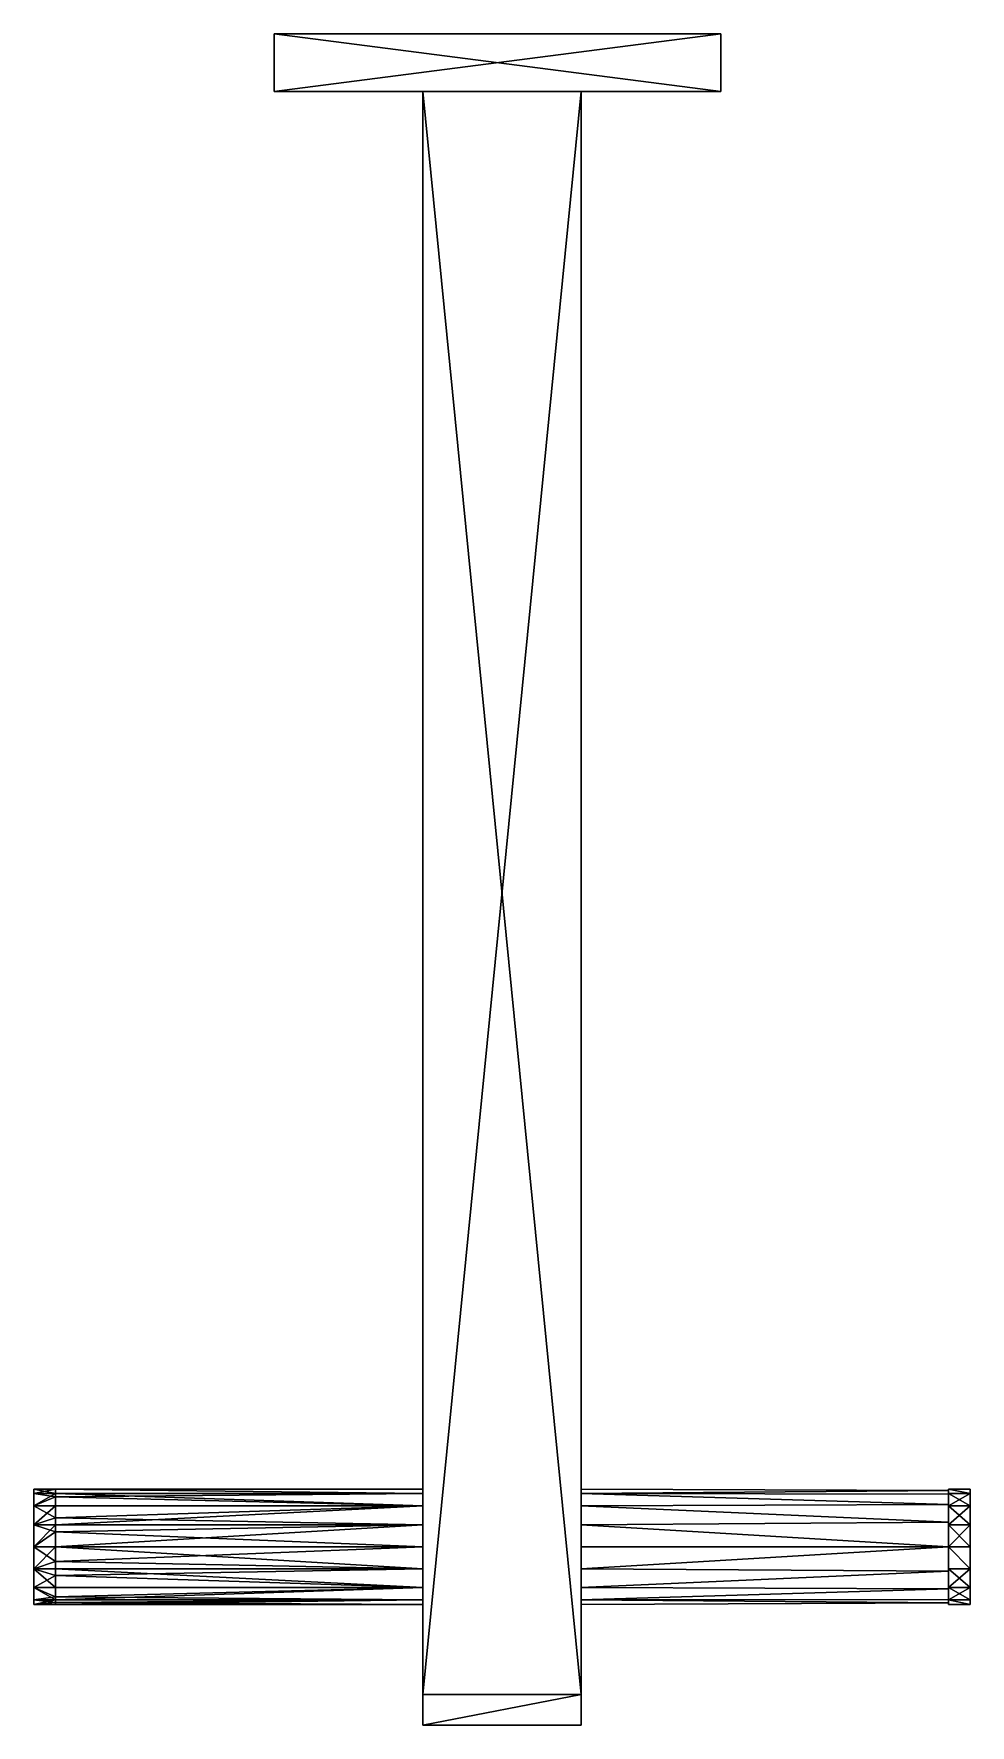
# Model space of a CAD drawing. Extents: x -65 to 65, y -235 to 0.
import ezdxf

# ---------------------------------------------------------------- set-up
doc = ezdxf.new("R2010")
doc.units = 0
doc.layers.get('0').update_dxf_attribs({"linetype": 'CONTINUOUS'})

msp = doc.modelspace()

# ---------------------------------------------------------------- meshes
at = {"color": 251}
mesh = msp.add_polyface(dxfattribs=at)
corners = [(-31.63, -8, -46.5), (-31.63, 0, -46.5), (30.37, -8, -46.5), (30.37, 0, -46.5), (-31.63, -8, 31.5), (-31.63, 0, 31.5), (30.37, -8, 31.5), (30.37, 0, 31.5)]
mesh.append_faces([[corners[k] for k in face] for face in [(0, 1, 2, 0), (4, 5, 0, 4), (6, 7, 4, 6), (2, 3, 6, 2), (1, 5, 3, 1), (2, 6, 0, 2)]], dxfattribs={"vtx1": -1, "vtx3": -1, "color": 251})
mesh.append_faces([[corners[k] for k in face] for face in [(1, 3, 2, 1), (5, 1, 0, 5), (7, 5, 4, 7), (3, 7, 6, 3), (5, 7, 3, 5), (6, 4, 0, 6)]], dxfattribs={"vtx2": -1, "vtx3": -1, "color": 251})
at = {"color": 9}
mesh = msp.add_polyface(dxfattribs=at)
corners = [(11, -8, -11), (-11, -8, -11), (11, -8, 11), (-11, -8, 11), (11, -230.5, -11), (-11, -230.5, -11), (11, -230.5, 11), (-11, -230.5, 11), (-11, -206.94, -9.19), (-11, -210, -9.8), (-11, -204.34, -7.46), (-11, -202.61, -4.86), (-11, -202, -1.8), (-11, -202.61, 1.26), (-11, -204.34, 3.86), (-11, -210, 6.2), (-11, -206.94, 5.59), (-11, -213.06, 5.59), (-11, -215.66, 3.86), (-11, -217.39, 1.26), (-11, -218, -1.8), (-11, -217.39, -4.86), (-11, -215.66, -7.46), (-11, -213.06, -9.19), (11, -213.06, 5.59), (11, -210, 6.2), (11, -215.66, 3.86), (11, -204.34, 3.86), (11, -206.94, 5.59), (11, -202.61, 1.26), (11, -202, -1.8), (11, -202.61, -4.86), (11, -204.34, -7.46), (11, -206.94, -9.19), (11, -213.06, -9.19), (11, -210, -9.8), (11, -215.66, -7.46), (11, -217.39, -4.86), (11, -218, -1.8), (11, -217.39, 1.26), (62, -210, -9.8), (62, -215.85, -7.49), (62, -213.41, -9.28), (62, -217.31, -4.85), (62, -217.31, 1.25), (62, -217.79, -1.8), (62, -215.85, 3.89), (62, -210, 6.2), (62, -213.41, 5.68), (62, -204.15, 3.89), (62, -206.59, 5.68), (62, -202.69, 1.25), (62, -202.69, -4.85), (62, -202.21, -1.8), (62, -204.15, -7.49), (62, -206.59, -9.28), (62, -210, -1.8), (-62, -210, 6.2), (-62, -213.06, 5.59), (-62, -215.66, 3.86), (-62, -218, -1.8), (-62, -217.39, 1.26), (-62, -216.93, -5.8), (-62, -217.73, -3.87), (-62, -215.66, -7.46), (-62, -212.07, -9.53), (-62, -214, -8.73), (-62, -210, -9.8), (-62, -206.94, 5.59), (-62, -202.61, 1.26), (-62, -202, -1.8), (-62, -203.07, -5.8), (-62, -206, -8.73), (-62, -207.93, -9.53), (-62, -204.34, -7.46), (-62, -204.34, 3.86), (-65, -218, -1.8), (-65, -215.66, -7.46), (-65, -217.39, -4.86), (-65, -213.06, -9.19), (-65, -206.94, -9.19), (-65, -210, -9.8), (-65, -202.61, -4.86), (-65, -204.34, -7.46), (-65, -202, -1.8), (-65, -202, 6.2), (-62, -202, 6.2), (-62, -202.61, 9.26), (-65, -202.61, 9.26), (-65, -206.94, 13.59), (-62, -204.34, 11.86), (-65, -204.34, 11.86), (-62, -206.94, 13.59), (-65, -213.06, 13.59), (-62, -210, 14.2), (-65, -210, 14.2), (-65, -215.66, 11.86), (-62, -215.66, 11.86), (-62, -217.39, 9.26), (-65, -217.39, 9.26), (-62, -218, 6.2), (-65, -218, 6.2), (-62, -213.06, 13.59)]
mesh.append_faces([[corners[k] for k in face] for face in [(8, 1, 9, 8), (1, 12, 3, 1), (15, 7, 16, 15), (7, 20, 5, 7), (9, 5, 23, 9), (16, 3, 14, 16), (24, 6, 26, 24), (27, 2, 28, 27), (2, 30, 0, 2), (34, 4, 35, 34), (4, 38, 6, 4), (35, 0, 33, 35), (67, 73, 9, 67), (74, 71, 10, 74), (71, 70, 11, 71), (74, 72, 83, 74), (67, 65, 81, 67), (64, 62, 77, 64), (87, 68, 86, 87), (68, 92, 57, 68), (97, 58, 102, 97), (102, 57, 94, 102), (78, 84, 77, 78), (99, 85, 101, 99)]], dxfattribs={"vtx0": -1, "vtx1": -1, "vtx3": -1, "color": 9})
mesh.append_faces([[corners[k] for k in face] for face in [(6, 25, 28, 6), (62, 64, 22, 62), (63, 20, 60, 63), (66, 22, 64, 66), (72, 74, 10, 72), (71, 74, 83, 71), (73, 67, 81, 73), (66, 64, 77, 66), (84, 76, 101, 84)]], dxfattribs={"vtx0": -1, "vtx2": -1, "vtx3": -1, "color": 9})
mesh.append_faces([[corners[k] for k in face] for face in [(39, 46, 26, 39), (47, 24, 48, 47), (48, 26, 46, 48), (34, 40, 42, 34), (31, 54, 32, 31), (40, 33, 55, 40), (55, 32, 54, 55), (28, 47, 50, 28), (60, 19, 61, 60), (19, 60, 20, 19), (61, 18, 59, 61), (57, 16, 68, 57), (10, 71, 11, 10), (9, 73, 8, 9), (14, 68, 16, 14), (77, 62, 78, 77), (70, 71, 82, 70), (83, 72, 80, 83), (81, 65, 79, 81), (62, 63, 78, 62), (89, 90, 91, 89), (90, 89, 92, 90), (93, 94, 95, 93), (95, 92, 89, 95), (91, 87, 88, 91), (101, 98, 99, 101)]], dxfattribs={"vtx0": -1, "vtx3": -1, "color": 9})
mesh.append_faces([[corners[k] for k in face] for face in [(8, 10, 1, 8), (10, 11, 1, 10), (11, 12, 1, 11), (12, 13, 3, 12), (13, 14, 3, 13), (15, 17, 7, 15), (17, 18, 7, 17), (18, 19, 7, 18), (19, 20, 7, 19), (20, 21, 5, 20), (21, 22, 5, 21), (22, 23, 5, 22), (1, 5, 9, 1), (7, 3, 16, 7), (24, 25, 6, 24), (27, 29, 2, 27), (29, 30, 2, 29), (30, 31, 0, 30), (31, 32, 0, 31), (32, 33, 0, 32), (34, 36, 4, 34), (36, 37, 4, 36), (37, 38, 4, 37), (38, 39, 6, 38), (39, 26, 6, 39), (2, 6, 28, 2), (4, 0, 35, 4), (47, 48, 56, 47), (48, 46, 56, 48), (46, 44, 56, 46), (44, 45, 56, 44), (45, 43, 56, 45), (43, 41, 56, 43), (41, 42, 56, 41), (42, 40, 56, 42), (40, 55, 56, 40), (55, 54, 56, 55), (54, 52, 56, 54), (52, 53, 56, 52), (53, 51, 56, 53), (51, 49, 56, 51), (49, 50, 56, 49), (50, 47, 56, 50), (67, 9, 65, 67), (60, 76, 63, 60), (87, 90, 68, 87), (90, 92, 68, 90), (92, 94, 57, 92), (97, 98, 58, 97), (98, 100, 58, 98), (61, 59, 100, 61), (59, 58, 100, 59), (58, 57, 102, 58), (68, 75, 86, 68), (75, 69, 86, 75), (78, 76, 84, 78), (99, 96, 85, 99), (96, 93, 85, 96), (93, 95, 85, 93), (95, 89, 85, 95), (89, 91, 85, 89), (85, 84, 101, 85), (83, 80, 84, 83), (80, 81, 84, 80), (81, 79, 84, 81), (79, 77, 84, 79)]], dxfattribs={"vtx1": -1, "vtx2": -1, "vtx3": -1, "color": 9})
mesh.append_faces([[corners[k] for k in face] for face in [(0, 1, 2, 0), (4, 5, 0, 4), (6, 7, 4, 6), (2, 3, 6, 2), (35, 40, 34, 35), (41, 36, 42, 41), (36, 41, 37, 36), (44, 39, 45, 44), (44, 46, 39, 44), (24, 26, 48, 24), (38, 37, 45, 38), (25, 47, 28, 25), (49, 27, 50, 49), (27, 49, 29, 27), (52, 31, 53, 52), (52, 54, 31, 52), (33, 32, 55, 33), (30, 29, 53, 30), (15, 57, 17, 15), (17, 58, 18, 17), (21, 62, 22, 21), (23, 22, 66, 23), (21, 20, 63, 21), (19, 18, 61, 19), (15, 16, 57, 15), (13, 69, 14, 13), (69, 13, 70, 69), (8, 72, 10, 8), (75, 68, 14, 75), (79, 66, 77, 79), (80, 73, 81, 80), (82, 71, 83, 82), (78, 63, 76, 78), (85, 86, 84, 85), (86, 85, 87, 86), (96, 97, 93, 96), (97, 96, 98, 97), (100, 98, 101, 100), (102, 94, 93, 102), (94, 92, 95, 94), (90, 87, 91, 90), (101, 76, 100, 101), (70, 86, 69, 70), (60, 61, 100, 60), (82, 83, 84, 82)]], dxfattribs={"vtx1": -1, "vtx3": -1, "color": 9})
mesh.append_faces([[corners[k] for k in face] for face in [(1, 3, 2, 1), (5, 1, 0, 5), (7, 5, 4, 7), (3, 7, 6, 3), (41, 43, 37, 41), (47, 25, 24, 47), (39, 38, 45, 39), (36, 34, 42, 36), (37, 43, 45, 37), (49, 51, 29, 49), (40, 35, 33, 40), (31, 30, 53, 31), (27, 28, 50, 27), (29, 51, 53, 29), (57, 58, 17, 57), (58, 59, 18, 58), (62, 21, 63, 62), (65, 23, 66, 65), (9, 23, 65, 9), (13, 12, 70, 13), (72, 8, 73, 72), (69, 75, 14, 69), (70, 12, 11, 70), (66, 79, 65, 66), (73, 80, 72, 73), (86, 70, 84, 86), (85, 88, 87, 85), (96, 99, 98, 96), (97, 102, 93, 97), (76, 60, 100, 76), (91, 88, 85, 91)]], dxfattribs={"vtx2": -1, "vtx3": -1, "color": 9})
mesh.append_faces([[corners[k] for k in face] for face in [(84, 70, 82, 84)]], dxfattribs={"vtx3": -1, "color": 9})
mesh = msp.add_polyface(dxfattribs=at)
corners = [(65, -218, 6.2), (62, -218, 6.2), (65, -218, -1.8), (62, -218, -1.8), (62, -217.39, 9.26), (65, -215.66, 11.86), (62, -215.66, 11.86), (65, -217.39, 9.26), (62, -213.06, 13.59), (65, -210, 14.2), (62, -210, 14.2), (65, -213.06, 13.59), (62, -206.94, 13.59), (65, -204.34, 11.86), (62, -204.34, 11.86), (65, -206.94, 13.59), (62, -202.61, 9.26), (65, -202, 6.2), (62, -202, 6.2), (65, -202.61, 9.26), (65, -202, -1.8), (62, -202, -1.8), (65, -202.61, -4.86), (65, -204.34, -7.46), (62, -204.34, -7.46), (62, -206.94, -9.19), (65, -210, -9.8), (62, -210, -9.8), (65, -206.94, -9.19), (65, -213.06, -9.19), (65, -215.66, -7.46), (62, -215.66, -7.46), (62, -217.39, -4.86), (65, -217.39, -4.86), (62, -213.06, -9.19), (62, -202.61, -4.86)]
mesh.append_faces([[corners[k] for k in face] for face in [(1, 21, 3, 1), (2, 20, 0, 2), (5, 0, 11, 5)]], dxfattribs={"vtx0": -1, "vtx1": -1, "vtx3": -1, "color": 9})
mesh.append_faces([[corners[k] for k in face] for face in [(2, 32, 33, 2)]], dxfattribs={"vtx0": -1, "vtx3": -1, "color": 9})
mesh.append_faces([[corners[k] for k in face] for face in [(6, 8, 1, 6), (8, 10, 1, 8), (10, 12, 1, 10), (12, 14, 1, 12), (14, 16, 1, 14), (16, 18, 1, 16), (18, 21, 1, 18), (21, 35, 3, 21), (35, 24, 3, 35), (24, 25, 3, 24), (25, 27, 3, 25), (27, 34, 3, 27), (34, 31, 3, 34), (30, 29, 2, 30), (29, 26, 2, 29), (26, 28, 2, 26), (28, 23, 2, 28), (23, 22, 2, 23), (22, 20, 2, 22), (20, 17, 0, 20), (17, 19, 0, 17), (19, 13, 0, 19), (13, 15, 0, 13), (15, 9, 0, 15), (9, 11, 0, 9)]], dxfattribs={"vtx1": -1, "vtx2": -1, "vtx3": -1, "color": 9})
mesh.append_faces([[corners[k] for k in face] for face in [(0, 1, 2, 0), (1, 0, 4, 1), (5, 6, 7, 5), (6, 5, 8, 6), (9, 10, 11, 9), (10, 9, 12, 10), (13, 14, 15, 13), (14, 13, 16, 14), (17, 18, 19, 17), (19, 16, 13, 19), (15, 12, 9, 15), (11, 8, 5, 11), (7, 4, 0, 7), (20, 21, 17, 20), (20, 22, 21, 20), (23, 24, 22, 23), (24, 23, 25, 24), (26, 27, 28, 26), (26, 29, 27, 26), (30, 31, 29, 30), (31, 30, 32, 31), (3, 32, 2, 3), (34, 27, 29, 34), (28, 25, 23, 28), (35, 21, 22, 35), (4, 6, 1, 4), (33, 30, 2, 33), (7, 0, 5, 7)]], dxfattribs={"vtx1": -1, "vtx3": -1, "color": 9})
mesh.append_faces([[corners[k] for k in face] for face in [(1, 3, 2, 1), (18, 16, 19, 18), (14, 12, 15, 14), (10, 8, 11, 10), (6, 4, 7, 6), (21, 18, 17, 21), (30, 33, 32, 30), (31, 34, 29, 31), (27, 25, 28, 27), (24, 35, 22, 24), (31, 32, 3, 31)]], dxfattribs={"vtx2": -1, "vtx3": -1, "color": 9})
at = {"color": 251}
mesh = msp.add_polyface(dxfattribs=at)
corners = [(11, -230.5, -11), (-11, -230.5, -11), (11, -230.5, 11), (-11, -230.5, 11), (11, -234.77, -11), (-11, -234.77, -11), (11, -234.77, 11), (-11, -234.77, 11)]
mesh.append_faces([[corners[k] for k in face] for face in [(0, 1, 2, 0), (4, 5, 0, 4), (4, 6, 5, 4), (6, 2, 7, 6), (1, 5, 3, 1), (6, 4, 2, 6)]], dxfattribs={"vtx1": -1, "vtx3": -1, "color": 251})
mesh.append_faces([[corners[k] for k in face] for face in [(1, 3, 2, 1), (5, 1, 0, 5), (6, 7, 5, 6), (2, 3, 7, 2), (5, 7, 3, 5), (4, 0, 2, 4)]], dxfattribs={"vtx2": -1, "vtx3": -1, "color": 251})

doc.saveas('drawing.dxf')
